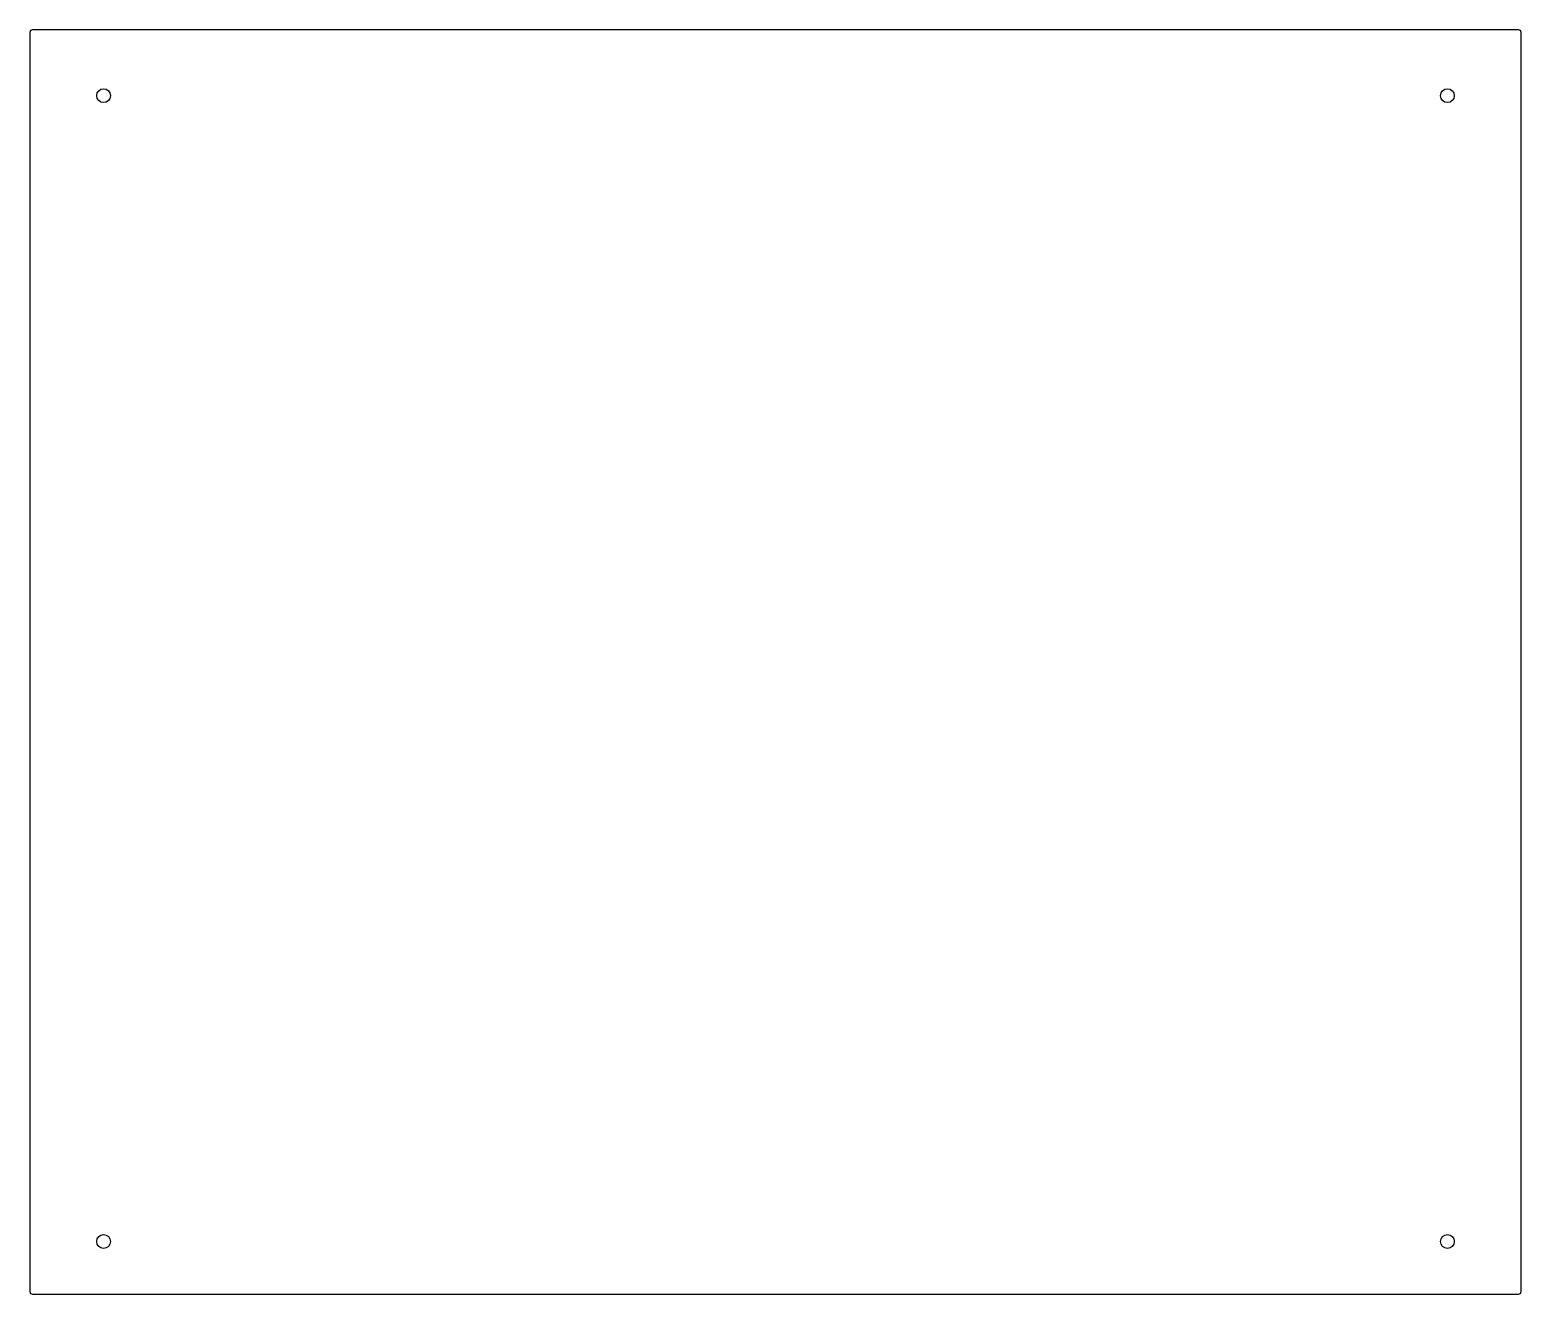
# Model space of a CAD drawing. Header units: millimetres. Extents: x -283 to 283, y -240 to 240.
import ezdxf

# ---------------------------------------------------------------- set-up
doc = ezdxf.new("R2010")
doc.units = ezdxf.units.MM
doc.layers.get('0').update_dxf_attribs({"linetype": 'CONTINUOUS'})

msp = doc.modelspace()

# ---------------------------------------------------------------- linework, layer by layer
msp.add_lwpolyline([(-282, -240), (282, -240, 0.414214), (283, -239), (283, 239, 0.414214), (282, 240), (-282, 240, 0.414214), (-283, 239), (-283, -239, 0.414214)], format="xyb", close=True)
for centre, radius in [((-255, 215), 2.63), ((255, 215), 2.62), ((-255, -220), 2.62), ((255, -220), 2.62)]:
    msp.add_circle(centre, radius)

doc.saveas('drawing.dxf')
